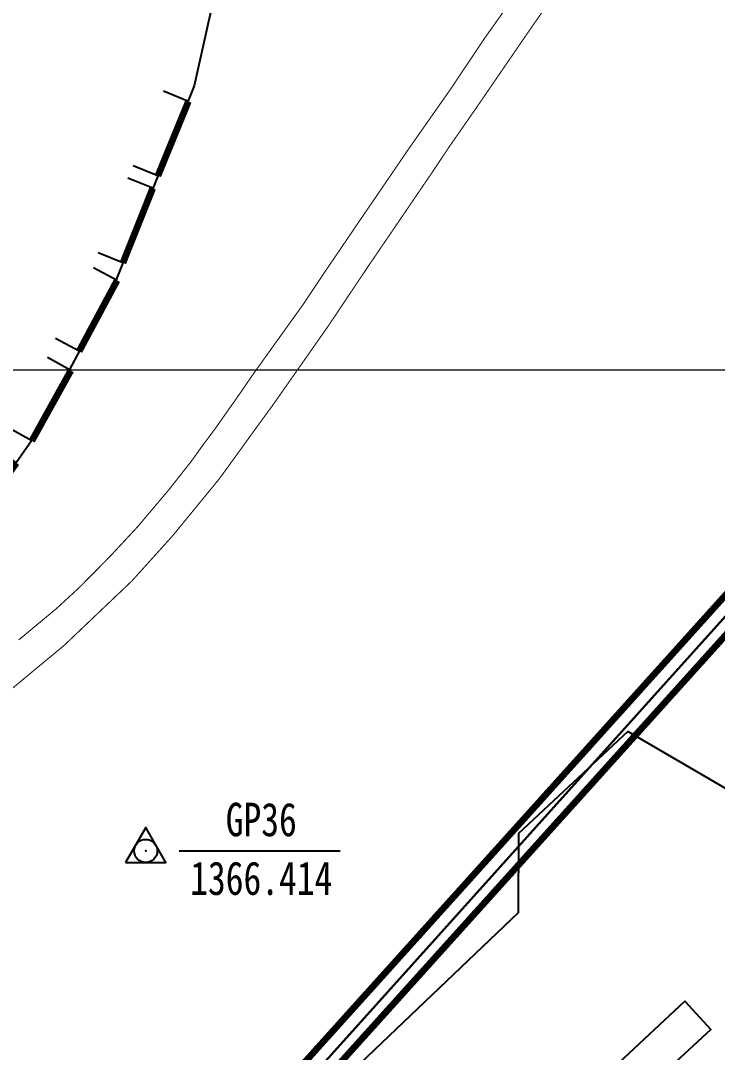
# Model space of a CAD drawing. Header units: millimetres. Extents: x 37412591 to 74834139, y 4258245 to 8527567.
# Drawn here: x 37414132.7 to 37414392.8, y 4261245.5 to 4261630.4 of the extents above; entities that cross this region are included whole.
import ezdxf
from ezdxf.enums import TextEntityAlignment as Align

# ---------------------------------------------------------------- set-up
doc = ezdxf.new("R2010")
doc.units = ezdxf.units.MM
for name, color, linetype in [('BJ', 7, 'Continuous'), ('DLDW', 11, 'Continuous'), ('DLSS', 4, 'Continuous'), ('KZD', 1, 'Continuous'), ('MAPLAYER_5', 7, 'Continuous'), ('图层1', 7, 'Continuous')]:
    doc.layers.add(name, color=color, linetype=linetype)
doc.layers.add('保安煤柱线', color=1, linetype='线圈线（保安煤柱线） ----0-----0----0-----0----0-----0--', lineweight=30)
doc.styles.get("Standard").update_dxf_attribs({"font": 'simfang.ttf', "width": 0.6667})
doc.linetypes.add('FENCELINE1', pattern='A,6.35,-2.54,[133,ltypeshp.shx,S=2.54,R=0,X=-2.54,Y=0],-2.54,25.4', length=36.83)
doc.linetypes.add('线圈线（保安煤柱线） ----0-----0----0-----0----0-----0--', pattern='A,14.5,-2,[133,ltypeshp.shx,S=0.5,R=0,X=0,Y=0],-3,25.4', length=44.9)

# ---------------------------------------------------------------- blocks, each defined once
blk = doc.blocks.new('7')
at = {"layer": 'BJ'}
for p, q in [((-3, 0), (-3, 2)), ((3, 0), (3, 2))]:
    blk.add_line(p, q, dxfattribs=at)
at = {"layer": 'BJ', "const_width": 0.5}
blk.add_lwpolyline([(-3, 0), (3, 0)], dxfattribs=at)
blk = doc.blocks.new('*E40')
at = {"layer": '图层1', "lineweight": 15}
for p, xscale, yscale, rotation in [((692395, 3038442), 4999.999999432064, 5000.000000953672, 67.71506531595583), ((679218, 3006025), 5000.000000516703, 5000.000000953673, 68.23387716878797), ((664385, 2972340), 5000.000002165301, 5000.000000953673, 61.78467125253218), ((646915, 2938791), 4999.999998641332, 5000.00000190734, 60.9885123962318), ((625159, 2905259), 5000.000000132835, 5000.000001907348, 54.42684420539365)]:
    blk.add_blockref('7', p, dxfattribs=dict(at, xscale=xscale, yscale=yscale, rotation=rotation))
blk = doc.blocks.new('gc168')
blk.add_lwpolyline([(-1.502, -0.864), (1.498, -0.863), (-0.003, 1.734)], close=True)
blk.add_circle((0, 0), 0.861)
blk.add_point((0, 0))

msp = doc.modelspace()

# ---------------------------------------------------------------- linework, layer by layer
at = {"linetype": 'ByBlock', "lineweight": 20}
msp.add_line((37416981.26, 4261500, 4910.12), (37412646.51, 4261500, 4910.12), dxfattribs=at)
at = {"color": 13, "ltscale": 0.001}
for p, q in [((37414359.36, 4261365.15, 6205.79), (37414318.55, 4261327.08, 6205.79)), ((37414396.07, 4261343.82, 6205.79), (37414359.36, 4261365.15, 6205.79)), ((37414318.55, 4261327.08, 6205.79), (37414318.38, 4261297.56, 6205.79)), ((37414318.38, 4261297.56, 6205.79), (37414221.4, 4261205.01, 6205.79))]:
    msp.add_line(p, q, dxfattribs=at)
at = {"color": 1, "lineweight": 100, "ltscale": 10, "elevation": 1295.67}
msp.add_lwpolyline([(37413633.92, 4261260.19), (37413509.14, 4261408.06), (37414990.14, 4262673.74), (37415123.6, 4262517.44), (37414883.13, 4262194.51), (37414963.55, 4262099.32), (37414980.5, 4261829.13), (37414834.97, 4261709.37), (37414754.59, 4261757.6), (37414557.63, 4261595.53), (37414091.19, 4261078.21), (37413948.29, 4261167.05), (37413786.59, 4261178.42), (37413633.92, 4261260.19)], dxfattribs=at)
at = {"color": 3, "lineweight": 100, "ltscale": 10}
msp.add_polyline3d([(37413501.52, 4261401.53, 0), (37413627.52, 4261252.28, 1276.58), (37413783.75, 4261168.59, 1276.58), (37413945.12, 4261157.25, 1276.58), (37414093.01, 4261065.3, 20.79), (37414564.56, 4261588.28, -1731.01), (37414755.49, 4261745.4, 0), (37414835.87, 4261697.17, 0), (37414990.8, 4261824.65, 0), (37414973.33, 4262103.25, 0)], dxfattribs=at)
at = {"layer": 'DLDW', "linetype": 'Continuous', "elevation": 3568.18, "flags": 128}
msp.add_lwpolyline([(37414354.15, 4261239.87), (37414380.6, 4261264.62), (37414390.31, 4261254.02), (37414363.98, 4261229.65)], close=True, dxfattribs=at)
at = {"layer": 'DLSS', "linetype": 'Continuous', "elevation": 3568.18, "flags": 128}
for points in [[(37414126.54, 4261378.73, 0.4, 0.4, 0), (37414149.04, 4261397.38, 0.4, 0.4, 0), (37414174.19, 4261421.29, 0.4, 0.4, 0), (37414189.42, 4261438.15, 0.4, 0.4, 0), (37414207, 4261459.6, 0.4, 0.4, 0), (37414219.9, 4261477.42, 0.4, 0.4, 0), (37414226.9, 4261487.02, 0.4, 0.4, 0), (37414247.63, 4261516.57, 0.4, 0.4, 0), (37414262.32, 4261538.51, 0.4, 0.4, 0), (37414287.25, 4261575.11, 0.4, 0.4, 0), (37414292.06, 4261582.38, 0.4, 0.4, 0), (37414302.46, 4261597.32, 0.4, 0.4, 0), (37414322.46, 4261626.47, 0.4, 0.4, 0), (37414334.84, 4261644.24, 0.4, 0.4, 0)], [(37414317.58, 4261640.25, 0.4, 0.4, 0), (37414305.88, 4261623.77, 0.4, 0.4, 0), (37414293.3, 4261604.97, 0.4, 0.4, 0), (37414277.75, 4261582.8, 0.4, 0.4, 0), (37414258.18, 4261554.16, 0.4, 0.4, 0), (37414245.63, 4261535.69, 0.4, 0.4, 0), (37414238.04, 4261524.33, 0.4, 0.4, 0), (37414219.7, 4261498.76, 0.4, 0.4, 0), (37414215.32, 4261492.37, 0.4, 0.4, 0), (37414205.55, 4261478.46, 0.4, 0.4, 0), (37414200.16, 4261471.22, 0.4, 0.4, 0), (37414196.45, 4261466.02, 0.4, 0.4, 0), (37414187.81, 4261455.09, 0.4, 0.4, 0), (37414176.4, 4261441.6, 0.4, 0.4, 0), (37414166.5, 4261430.95, 0.4, 0.4, 0), (37414154.84, 4261419.12, 0.4, 0.4, 0), (37414145.99, 4261410.97, 0.4, 0.4, 0), (37414132.01, 4261399.36, 0.4, 0.4, 0)], [(37414317.59, 4261640.25, 0.4, 0.4, 0), (37414305.89, 4261623.76, 0.4, 0.4, 0), (37414293.31, 4261604.96, 0.4, 0.4, 0), (37414277.76, 4261582.8, 0.4, 0.4, 0), (37414258.19, 4261554.15, 0.4, 0.4, 0), (37414245.64, 4261535.69, 0.4, 0.4, 0), (37414238.05, 4261524.32, 0.4, 0.4, 0), (37414219.71, 4261498.76, 0.4, 0.4, 0), (37414215.33, 4261492.37, 0.4, 0.4, 0), (37414205.56, 4261478.46, 0.4, 0.4, 0), (37414200.17, 4261471.21, 0.4, 0.4, 0), (37414196.45, 4261466.01, 0.4, 0.4, 0), (37414187.81, 4261455.08, 0.4, 0.4, 0), (37414176.4, 4261441.59, 0.4, 0.4, 0), (37414166.51, 4261430.94, 0.4, 0.4, 0), (37414154.85, 4261419.11, 0.4, 0.4, 0), (37414146, 4261410.96, 0.4, 0.4, 0), (37414132.02, 4261399.35, 0.4, 0.4, 0)]]:
    msp.add_lwpolyline(points, format="xyseb", dxfattribs=at)
at = {"layer": 'KZD', "color": 1, "linetype": 'Continuous', "lineweight": -3}
msp.add_line((37414191.94, 4261320.67, 4910.12), (37414251.94, 4261320.67, 4910.12), dxfattribs=at)
at = {"layer": 'MAPLAYER_5', "color": 2}
for p, q in [((37414213.96, 4261680.32, 4910.12), (37414197.46, 4261606.08, 4910.12)), ((37414197.46, 4261606.08, 4910.12), (37414166.84, 4261530.03, 4910.12)), ((37414166.84, 4261530.03, 4910.12), (37414136.81, 4261473.63, 4910.12)), ((37414136.81, 4261473.63, 4910.12), (37414059.55, 4261363.9, 4910.12))]:
    msp.add_line(p, q, dxfattribs=at)
at = {"layer": '保安煤柱线', "color": 1, "linetype": 'FENCELINE1', "lineweight": 30, "ltscale": 2, "elevation": 1289.33}
msp.add_lwpolyline([(37413502.02, 4261408.57), (37413630.72, 4261256.24), (37413785.17, 4261173.5), (37413935.59, 4261162.93), (37413947.94, 4261162.06), (37414092.62, 4261071.24), (37414560.8, 4261591.67), (37414755.04, 4261751.5), (37414835.42, 4261703.27), (37414985.64, 4261826.89), (37414968.44, 4262101.28), (37414889.51, 4262194.71), (37415128.42, 4262515.55), (37414990.7, 4262680.78)], dxfattribs=at)

# ---------------------------------------------------------------- block references
at = {"lineweight": -3, "ltscale": 2, "xscale": 0.0010000020265579, "yscale": 0.0010000020265579, "zscale": 0.0010000020265579}
msp.add_blockref('*E40', (37413497.24, 4258547.9, 4910.12), dxfattribs=at)
at = {"layer": 'KZD', "color": 0, "linetype": 'Continuous', "lineweight": -3, "xscale": 5, "yscale": 5}
msp.add_blockref('gc168', (37414179.41, 4261320.63, 3821.47), dxfattribs=at)

# ---------------------------------------------------------------- texts
at = {"layer": 'KZD', "color": 1, "linetype": 'Continuous', "lineweight": -3, "width": 0.78}
for s, p in [('GP36', (37414222.53, 4261332.35, 4910.12)), ('1366.414', (37414222.53, 4261310.35, 4910.12))]:
    msp.add_text(s, height=12.5, dxfattribs=at).set_placement(p, align=Align.MIDDLE)

doc.saveas('drawing.dxf')
